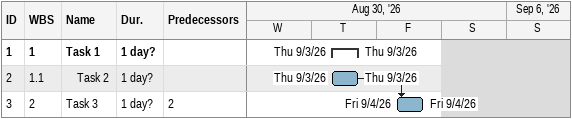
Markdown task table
| ID | WBS | Task | Duration | Start | Finish | Predecessors |
|---|---|---|---|---|---|---|
| 1 | 1 | **Task 1** | 1d? | 2026-09-03 | 2026-09-03 |  |
| 2 | 1.1 | Task 2 | 1d? | 2026-09-03 | 2026-09-03 |  |
| 3 | 2 | Task 3 | 1d? | 2026-09-04 | 2026-09-04 | 2 |
